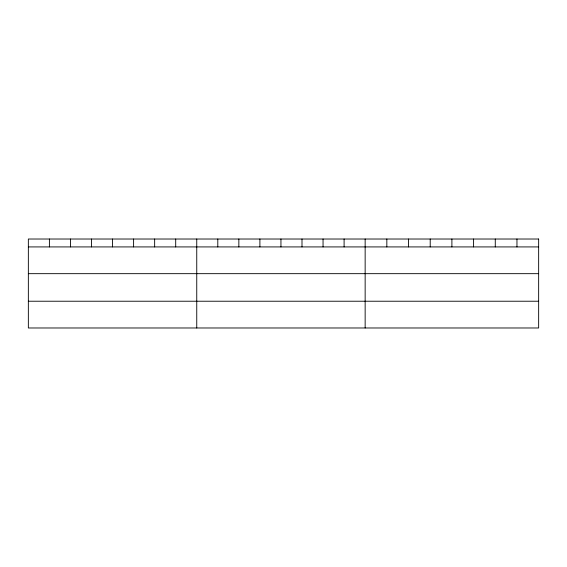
<?xml version="1.0" encoding="UTF-8"?>
<svg xmlns="http://www.w3.org/2000/svg" width="567" height="567" viewBox="0 0 567 567"><rect width="100%" height="100%" fill="white"/><g stroke="black" fill="none" stroke-linecap="round" stroke-linejoin="round"><path stroke-width="0.85" d="M28.35 246.921L538.65 246.921M28.35 273.67L538.65 273.67M28.35 301.226L538.65 301.226M516.962 239.019L516.962 246.921M495.274 239.019L495.274 246.921M473.587 239.019L473.587 246.921M451.899 239.019L451.899 246.921M430.211 239.019L430.211 246.921M408.523 239.019L408.523 246.921M386.836 239.019L386.836 246.921M365.148 239.019L365.148 327.981M344.098 239.019L344.098 246.921M323.048 239.019L323.048 246.921M301.998 239.019L301.998 246.921M280.948 239.019L280.948 246.921M259.899 239.019L259.899 246.921M238.849 239.019L238.849 246.921M217.799 239.019L217.799 246.921M196.749 239.019L196.749 327.981M175.699 239.019L175.699 246.921M154.649 239.019L154.649 246.921M133.599 239.019L133.599 246.921M112.55 239.019L112.55 246.921M91.5 239.019L91.5 246.921M70.45 239.019L70.45 246.921M49.4 239.019L49.4 246.921M538.65 239.019L28.35 239.019L28.35 327.981L538.65 327.981L538.65 239.019"/></g></svg>
